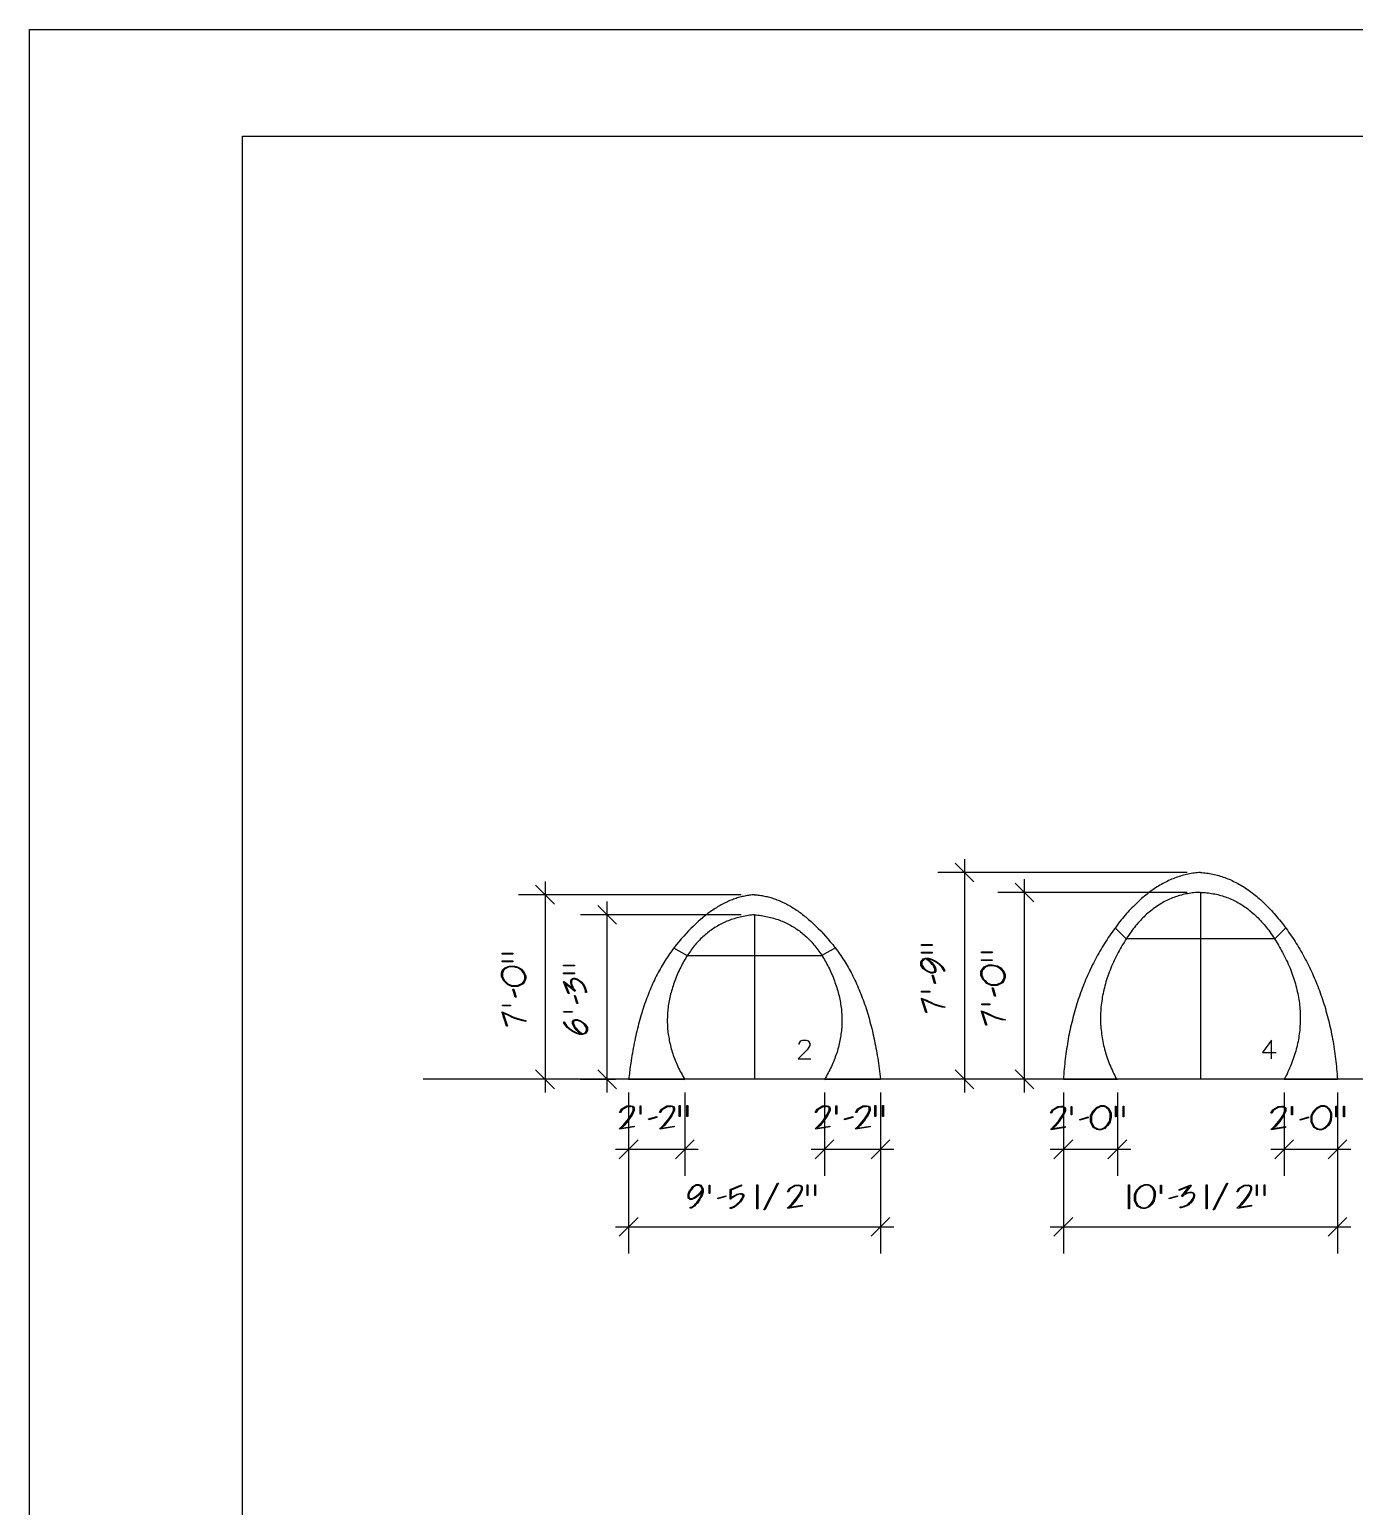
# Model space of a CAD drawing. Extents: x -97.3 to -8.2, y -85.6 to -26.1.
# Drawn here: x -97.31 to -81.91, y -43.29 to -26.12 of the extents above; entities that cross this region are included whole.
import ezdxf

# ---------------------------------------------------------------- set-up
doc = ezdxf.new("R2010")
doc.units = 0
doc.layers.add('DIMENSION', color=18, linetype='CONTINUOUS')
doc.layers.add('NONE', color=18, linetype='CONTINUOUS')

msp = doc.modelspace()

# ---------------------------------------------------------------- linework, layer by layer
at = {"layer": 'DIMENSION'}
for points in [[(-86.336, -36.033), (-86.555, -35.814)], [(-86.445, -35.769), (-86.445, -35.924)], [(-91.321, -36.028), (-91.321, -36.183)], [(-83.858, -35.924), (-86.755, -35.924)], [(-86.445, -35.924), (-86.445, -38.328)], [(-85.639, -36.265), (-85.858, -36.046)], [(-85.749, -36.156), (-85.749, -36.001)], [(-89.04, -36.183), (-91.63, -36.183)], [(-91.211, -36.292), (-91.43, -36.073)], [(-91.321, -36.183), (-91.321, -38.328)], [(-83.858, -36.156), (-86.058, -36.156)], [(-85.749, -38.328), (-85.749, -36.156)], [(-90.489, -36.524), (-90.708, -36.306)], [(-90.598, -36.415), (-90.598, -36.26)], [(-89.04, -36.415), (-90.908, -36.415)], [(-90.598, -38.329), (-90.598, -36.415)], [(-91.43, -38.219), (-91.211, -38.438)], [(-90.708, -38.219), (-90.489, -38.438)], [(-86.555, -38.219), (-86.336, -38.438)], [(-85.858, -38.219), (-85.639, -38.438)], [(-90.503, -38.328), (-91.63, -38.328)], [(-91.321, -38.328), (-91.321, -38.483)], [(-90.503, -38.329), (-90.908, -38.329)], [(-90.598, -38.483), (-90.598, -38.329)], [(-85.451, -38.328), (-86.755, -38.328)], [(-86.445, -38.328), (-86.445, -38.483)], [(-85.451, -38.328), (-86.058, -38.328)], [(-85.749, -38.483), (-85.749, -38.328)], [(-90.349, -38.483), (-90.349, -40.354)], [(-90.349, -38.483), (-90.349, -39.451)], [(-89.697, -38.483), (-89.697, -39.451)], [(-88.073, -38.483), (-88.073, -39.451)], [(-87.421, -38.483), (-87.421, -40.354)], [(-87.421, -38.483), (-87.421, -39.451)], [(-85.296, -38.483), (-85.296, -40.354)], [(-85.296, -38.483), (-85.296, -39.451)], [(-84.669, -38.483), (-84.669, -39.451)], [(-82.73, -38.483), (-82.73, -39.451)], [(-82.111, -38.483), (-82.111, -40.354)], [(-82.111, -38.483), (-82.111, -39.451)], [(-90.503, -39.141), (-90.349, -39.141)], [(-90.239, -39.032), (-90.458, -39.251)], [(-90.349, -39.141), (-89.697, -39.141)], [(-89.806, -39.251), (-89.587, -39.032)], [(-89.697, -39.141), (-89.542, -39.141)], [(-88.228, -39.141), (-88.073, -39.141)], [(-87.964, -39.032), (-88.183, -39.251)], [(-88.073, -39.141), (-87.421, -39.141)], [(-87.531, -39.251), (-87.312, -39.032)], [(-87.421, -39.141), (-87.267, -39.141)], [(-85.451, -39.141), (-85.296, -39.141)], [(-85.187, -39.032), (-85.406, -39.251)], [(-85.296, -39.141), (-84.669, -39.141)], [(-84.779, -39.251), (-84.56, -39.032)], [(-84.669, -39.141), (-84.514, -39.141)], [(-82.885, -39.141), (-82.73, -39.141)], [(-82.62, -39.032), (-82.839, -39.251)], [(-82.73, -39.141), (-82.111, -39.141)], [(-82.22, -39.251), (-82.001, -39.032)], [(-82.111, -39.141), (-81.956, -39.141)], [(-90.239, -39.935), (-90.458, -40.153)], [(-87.531, -40.153), (-87.312, -39.935)], [(-85.187, -39.935), (-85.406, -40.153)], [(-82.22, -40.153), (-82.001, -39.935)], [(-90.503, -40.044), (-90.349, -40.044)], [(-90.349, -40.044), (-87.421, -40.044)], [(-87.421, -40.044), (-87.267, -40.044)], [(-85.451, -40.044), (-85.296, -40.044)], [(-85.296, -40.044), (-82.111, -40.044)], [(-82.111, -40.044), (-81.956, -40.044)]]:
    msp.add_lwpolyline(points, dxfattribs=at)
for points in [[(-91.696, -36.862), (-91.696, -36.872), (-91.821, -36.872), (-91.821, -36.862)], [(-86.823, -36.762), (-86.823, -36.772), (-86.947, -36.772), (-86.947, -36.762)], [(-86.947, -36.851), (-86.823, -36.851), (-86.823, -36.862), (-86.947, -36.862)], [(-86.124, -36.848), (-86.124, -36.858), (-86.249, -36.858), (-86.249, -36.848)], [(-91.658, -37.018), (-91.635, -37.023), (-91.596, -37.048), (-91.579, -37.066), (-91.562, -37.085), (-91.545, -37.125), (-91.545, -37.146), (-91.545, -37.157), (-91.551, -37.178), (-91.557, -37.188), (-91.574, -37.219), (-91.637, -37.25), (-91.682, -37.25), (-91.709, -37.25), (-91.758, -37.226), (-91.782, -37.203), (-91.804, -37.18), (-91.827, -37.131), (-91.827, -37.106), (-91.827, -37.092), (-91.819, -37.067), (-91.81, -37.057), (-91.79, -37.034), (-91.739, -37.011), (-91.708, -37.011), (-91.696, -37.011), (-91.671, -37.014)], [(-91.821, -36.951), (-91.696, -36.951), (-91.696, -36.961), (-91.821, -36.961)], [(-91.66, -37.028), (-91.673, -37.025), (-91.697, -37.021), (-91.708, -37.021), (-91.737, -37.021), (-91.783, -37.043), (-91.802, -37.064), (-91.809, -37.074), (-91.817, -37.096), (-91.817, -37.108), (-91.817, -37.131), (-91.796, -37.175), (-91.774, -37.197), (-91.753, -37.218), (-91.707, -37.239), (-91.682, -37.239), (-91.641, -37.239), (-91.582, -37.211), (-91.565, -37.182), (-91.56, -37.174), (-91.555, -37.155), (-91.555, -37.145), (-91.555, -37.126), (-91.571, -37.09), (-91.588, -37.072), (-91.603, -37.055), (-91.639, -37.033)], [(-90.98, -37), (-90.98, -37.01), (-91.105, -37.01), (-91.105, -37)], [(-86.676, -37.069), (-86.687, -37.069), (-86.689, -37.055), (-86.709, -37.024), (-86.727, -37.006), (-86.744, -36.991), (-86.783, -36.964), (-86.805, -36.952), (-86.828, -36.941), (-86.864, -36.929), (-86.879, -36.929), (-86.894, -36.929), (-86.917, -36.937), (-86.926, -36.945), (-86.934, -36.953), (-86.942, -36.971), (-86.942, -36.982), (-86.942, -36.999), (-86.92, -37.034), (-86.897, -37.051), (-86.876, -37.068), (-86.838, -37.084), (-86.821, -37.084), (-86.816, -37.084), (-86.809, -37.083), (-86.806, -37.081), (-86.797, -37.078), (-86.789, -37.065), (-86.789, -37.057), (-86.789, -37.047), (-86.8, -37.022), (-86.81, -37.006), (-86.82, -36.993), (-86.842, -36.969), (-86.854, -36.957), (-86.867, -36.946), (-86.884, -36.935), (-86.889, -36.934), (-86.877, -36.931), (-86.871, -36.932), (-86.853, -36.944), (-86.841, -36.955), (-86.829, -36.967), (-86.807, -36.992), (-86.799, -37.006), (-86.788, -37.021), (-86.778, -37.048), (-86.778, -37.059), (-86.778, -37.071), (-86.79, -37.087), (-86.801, -37.091), (-86.805, -37.092), (-86.813, -37.094), (-86.818, -37.094), (-86.838, -37.094), (-86.88, -37.076), (-86.903, -37.058), (-86.928, -37.039), (-86.952, -37.001), (-86.952, -36.981), (-86.952, -36.968), (-86.943, -36.947), (-86.934, -36.938), (-86.924, -36.929), (-86.897, -36.919), (-86.879, -36.919), (-86.864, -36.919), (-86.825, -36.931), (-86.801, -36.943), (-86.777, -36.956), (-86.736, -36.985), (-86.719, -37.002), (-86.699, -37.02), (-86.678, -37.054)], [(-86.086, -37.004), (-86.063, -37.01), (-86.024, -37.034), (-86.007, -37.053), (-85.99, -37.072), (-85.973, -37.112), (-85.973, -37.132), (-85.973, -37.143), (-85.979, -37.164), (-85.985, -37.174), (-86.002, -37.205), (-86.065, -37.236), (-86.11, -37.236), (-86.137, -37.236), (-86.186, -37.213), (-86.21, -37.189), (-86.232, -37.166), (-86.255, -37.118), (-86.255, -37.093), (-86.255, -37.078), (-86.247, -37.054), (-86.238, -37.043), (-86.218, -37.02), (-86.167, -36.997), (-86.136, -36.997), (-86.124, -36.997), (-86.099, -37)], [(-86.249, -36.938), (-86.124, -36.938), (-86.124, -36.948), (-86.249, -36.948)], [(-86.088, -37.014), (-86.101, -37.011), (-86.125, -37.008), (-86.136, -37.008), (-86.165, -37.008), (-86.211, -37.029), (-86.23, -37.05), (-86.237, -37.06), (-86.245, -37.082), (-86.245, -37.094), (-86.245, -37.118), (-86.224, -37.162), (-86.202, -37.183), (-86.181, -37.205), (-86.135, -37.226), (-86.11, -37.226), (-86.069, -37.226), (-86.01, -37.197), (-85.993, -37.169), (-85.988, -37.16), (-85.983, -37.141), (-85.983, -37.131), (-85.983, -37.112), (-85.999, -37.076), (-86.016, -37.059), (-86.031, -37.042), (-86.067, -37.02)], [(-91.105, -37.09), (-90.98, -37.09), (-90.98, -37.1), (-91.105, -37.1)], [(-91.007, -37.159), (-91.003, -37.156), (-90.991, -37.152), (-90.985, -37.152), (-90.973, -37.152), (-90.948, -37.161), (-90.933, -37.17), (-90.919, -37.178), (-90.895, -37.198), (-90.884, -37.21), (-90.874, -37.22), (-90.858, -37.249), (-90.851, -37.267), (-90.845, -37.283), (-90.839, -37.307), (-90.839, -37.316), (-90.839, -37.317), (-90.839, -37.319), (-90.839, -37.32), (-90.85, -37.32), (-90.85, -37.319), (-90.85, -37.316), (-90.85, -37.315), (-90.85, -37.307), (-90.855, -37.284), (-90.861, -37.269), (-90.868, -37.252), (-90.883, -37.226), (-90.891, -37.217), (-90.902, -37.206), (-90.925, -37.187), (-90.936, -37.179), (-90.95, -37.17), (-90.973, -37.162), (-90.983, -37.162), (-90.988, -37.162), (-90.997, -37.164), (-91, -37.167), (-91.007, -37.172), (-91.014, -37.188), (-91.014, -37.198), (-91.014, -37.212), (-91.004, -37.243), (-90.994, -37.261), (-90.985, -37.277), (-90.97, -37.293), (-90.965, -37.293), (-90.973, -37.306), (-91.087, -37.213), (-91.04, -37.33), (-91.051, -37.33), (-91.105, -37.195), (-91.098, -37.19), (-91, -37.269), (-91.011, -37.248), (-91.023, -37.211), (-91.023, -37.196), (-91.023, -37.183), (-91.015, -37.165)], [(-86.811, -37.118), (-86.784, -37.215), (-86.794, -37.215), (-86.822, -37.119)], [(-91.685, -37.279), (-91.657, -37.375), (-91.668, -37.375), (-91.695, -37.279)], [(-90.969, -37.352), (-90.941, -37.448), (-90.952, -37.448), (-90.979, -37.352)], [(-86.947, -37.384), (-86.928, -37.391), (-86.885, -37.409), (-86.862, -37.421), (-86.838, -37.433), (-86.801, -37.449), (-86.787, -37.454), (-86.764, -37.463), (-86.707, -37.478), (-86.673, -37.484), (-86.673, -37.495), (-86.706, -37.488), (-86.763, -37.473), (-86.787, -37.465), (-86.801, -37.46), (-86.837, -37.444), (-86.858, -37.434), (-86.881, -37.422), (-86.919, -37.405), (-86.934, -37.399), (-86.885, -37.551), (-86.895, -37.551), (-86.947, -37.391)], [(-86.848, -37.305), (-86.848, -37.315), (-86.944, -37.315), (-86.944, -37.305)], [(-86.113, -37.265), (-86.085, -37.362), (-86.096, -37.362), (-86.123, -37.266)], [(-91.821, -37.544), (-91.802, -37.551), (-91.759, -37.57), (-91.735, -37.582), (-91.711, -37.593), (-91.674, -37.61), (-91.661, -37.615), (-91.638, -37.623), (-91.58, -37.638), (-91.546, -37.645), (-91.546, -37.655), (-91.58, -37.649), (-91.637, -37.634), (-91.66, -37.626), (-91.675, -37.621), (-91.71, -37.605), (-91.731, -37.594), (-91.754, -37.583), (-91.793, -37.565), (-91.808, -37.56), (-91.758, -37.711), (-91.769, -37.711), (-91.821, -37.552)], [(-91.722, -37.465), (-91.722, -37.475), (-91.817, -37.475), (-91.817, -37.465)], [(-91.006, -37.538), (-91.006, -37.548), (-91.101, -37.548), (-91.101, -37.538)], [(-86.249, -37.531), (-86.23, -37.538), (-86.187, -37.556), (-86.163, -37.568), (-86.139, -37.58), (-86.102, -37.596), (-86.089, -37.601), (-86.066, -37.61), (-86.008, -37.625), (-85.974, -37.631), (-85.974, -37.642), (-86.008, -37.635), (-86.065, -37.62), (-86.088, -37.612), (-86.103, -37.607), (-86.138, -37.591), (-86.159, -37.581), (-86.182, -37.569), (-86.221, -37.552), (-86.236, -37.546), (-86.186, -37.698), (-86.197, -37.698), (-86.249, -37.539)], [(-86.15, -37.452), (-86.15, -37.462), (-86.245, -37.462), (-86.245, -37.452)], [(-90.979, -37.637), (-90.975, -37.635), (-90.967, -37.634), (-90.962, -37.634), (-90.942, -37.634), (-90.9, -37.652), (-90.877, -37.669), (-90.853, -37.688), (-90.829, -37.727), (-90.829, -37.747), (-90.829, -37.76), (-90.838, -37.781), (-90.847, -37.79), (-90.857, -37.799), (-90.884, -37.809), (-90.901, -37.809), (-90.916, -37.809), (-90.956, -37.796), (-90.979, -37.784), (-91.003, -37.772), (-91.044, -37.743), (-91.062, -37.726), (-91.081, -37.708), (-91.102, -37.674), (-91.104, -37.658), (-91.094, -37.658), (-91.092, -37.672), (-91.071, -37.704), (-91.053, -37.721), (-91.036, -37.737), (-90.997, -37.764), (-90.975, -37.775), (-90.953, -37.787), (-90.916, -37.798), (-90.902, -37.798), (-90.887, -37.798), (-90.863, -37.79), (-90.854, -37.782), (-90.847, -37.775), (-90.839, -37.757), (-90.839, -37.746), (-90.839, -37.729), (-90.861, -37.694), (-90.883, -37.677), (-90.904, -37.66), (-90.942, -37.644), (-90.96, -37.644), (-90.964, -37.644), (-90.971, -37.645), (-90.975, -37.646), (-90.983, -37.65), (-90.991, -37.662), (-90.991, -37.671), (-90.991, -37.681), (-90.98, -37.706), (-90.97, -37.721), (-90.96, -37.734), (-90.939, -37.759), (-90.926, -37.77), (-90.913, -37.781), (-90.896, -37.793), (-90.891, -37.794), (-90.904, -37.795), (-90.91, -37.794), (-90.928, -37.782), (-90.94, -37.771), (-90.952, -37.759), (-90.973, -37.735), (-90.982, -37.722), (-90.992, -37.706), (-91.002, -37.68), (-91.002, -37.669), (-91.002, -37.657), (-90.99, -37.641)], [(-90.284, -38.67), (-90.284, -38.69), (-90.309, -38.745), (-90.334, -38.781), (-90.355, -38.811), (-90.401, -38.865), (-90.425, -38.889), (-90.426, -38.89), (-90.429, -38.892), (-90.43, -38.894), (-90.286, -38.871), (-90.286, -38.882), (-90.45, -38.908), (-90.454, -38.901), (-90.45, -38.897), (-90.439, -38.888), (-90.433, -38.882), (-90.409, -38.859), (-90.365, -38.806), (-90.344, -38.776), (-90.319, -38.741), (-90.295, -38.689), (-90.295, -38.672), (-90.295, -38.658), (-90.312, -38.645), (-90.329, -38.646), (-90.368, -38.647), (-90.425, -38.682), (-90.444, -38.715), (-90.456, -38.715), (-90.435, -38.676), (-90.371, -38.637), (-90.329, -38.636), (-90.319, -38.635), (-90.302, -38.64), (-90.296, -38.645), (-90.289, -38.649), (-90.283, -38.662)], [(-90.206, -38.734), (-90.216, -38.734), (-90.216, -38.638), (-90.206, -38.638)], [(-90.02, -38.77), (-90.116, -38.798), (-90.117, -38.787), (-90.02, -38.76)], [(-89.816, -38.67), (-89.817, -38.69), (-89.842, -38.745), (-89.867, -38.781), (-89.888, -38.811), (-89.933, -38.865), (-89.958, -38.889), (-89.959, -38.89), (-89.961, -38.892), (-89.963, -38.894), (-89.819, -38.871), (-89.819, -38.882), (-89.983, -38.908), (-89.986, -38.901), (-89.982, -38.897), (-89.972, -38.888), (-89.965, -38.882), (-89.942, -38.859), (-89.897, -38.806), (-89.876, -38.776), (-89.852, -38.741), (-89.828, -38.689), (-89.828, -38.672), (-89.828, -38.658), (-89.845, -38.645), (-89.862, -38.646), (-89.901, -38.647), (-89.958, -38.682), (-89.977, -38.715), (-89.989, -38.715), (-89.967, -38.676), (-89.904, -38.637), (-89.862, -38.636), (-89.851, -38.635), (-89.834, -38.64), (-89.828, -38.645), (-89.822, -38.649), (-89.816, -38.662)], [(-89.752, -38.634), (-89.752, -38.759), (-89.762, -38.759), (-89.762, -38.634)], [(-89.662, -38.759), (-89.672, -38.759), (-89.672, -38.634), (-89.662, -38.634)], [(-88.008, -38.67), (-88.008, -38.69), (-88.034, -38.745), (-88.059, -38.781), (-88.08, -38.811), (-88.125, -38.865), (-88.15, -38.889), (-88.151, -38.89), (-88.153, -38.892), (-88.155, -38.894), (-88.01, -38.871), (-88.01, -38.882), (-88.175, -38.908), (-88.178, -38.901), (-88.174, -38.897), (-88.164, -38.888), (-88.157, -38.882), (-88.134, -38.859), (-88.089, -38.806), (-88.068, -38.776), (-88.044, -38.741), (-88.02, -38.689), (-88.02, -38.672), (-88.02, -38.658), (-88.037, -38.645), (-88.054, -38.646), (-88.093, -38.647), (-88.15, -38.682), (-88.169, -38.715), (-88.181, -38.715), (-88.159, -38.676), (-88.096, -38.637), (-88.054, -38.636), (-88.043, -38.635), (-88.026, -38.64), (-88.02, -38.645), (-88.014, -38.649), (-88.008, -38.662)], [(-87.931, -38.734), (-87.941, -38.734), (-87.941, -38.638), (-87.931, -38.638)], [(-87.745, -38.77), (-87.841, -38.798), (-87.841, -38.787), (-87.745, -38.76)], [(-87.541, -38.67), (-87.541, -38.69), (-87.567, -38.745), (-87.592, -38.781), (-87.613, -38.811), (-87.658, -38.865), (-87.683, -38.889), (-87.683, -38.89), (-87.686, -38.892), (-87.688, -38.894), (-87.543, -38.871), (-87.543, -38.882), (-87.708, -38.908), (-87.711, -38.901), (-87.707, -38.897), (-87.697, -38.888), (-87.69, -38.882), (-87.667, -38.859), (-87.622, -38.806), (-87.601, -38.776), (-87.577, -38.741), (-87.552, -38.689), (-87.552, -38.672), (-87.552, -38.658), (-87.57, -38.645), (-87.587, -38.646), (-87.625, -38.647), (-87.683, -38.682), (-87.702, -38.715), (-87.713, -38.715), (-87.692, -38.676), (-87.629, -38.637), (-87.587, -38.636), (-87.576, -38.635), (-87.559, -38.64), (-87.553, -38.645), (-87.547, -38.649), (-87.541, -38.662)], [(-87.476, -38.634), (-87.476, -38.759), (-87.487, -38.759), (-87.487, -38.634)], [(-87.387, -38.759), (-87.397, -38.759), (-87.397, -38.634), (-87.387, -38.634)], [(-85.273, -38.677), (-85.273, -38.696), (-85.298, -38.751), (-85.324, -38.787), (-85.345, -38.817), (-85.39, -38.871), (-85.414, -38.896), (-85.415, -38.896), (-85.418, -38.899), (-85.42, -38.9), (-85.275, -38.877), (-85.275, -38.888), (-85.44, -38.914), (-85.443, -38.907), (-85.439, -38.904), (-85.428, -38.894), (-85.422, -38.888), (-85.399, -38.865), (-85.354, -38.813), (-85.333, -38.782), (-85.309, -38.747), (-85.284, -38.696), (-85.284, -38.679), (-85.284, -38.665), (-85.301, -38.652), (-85.319, -38.652), (-85.357, -38.654), (-85.415, -38.688), (-85.434, -38.721), (-85.445, -38.721), (-85.424, -38.683), (-85.361, -38.643), (-85.319, -38.642), (-85.308, -38.642), (-85.291, -38.646), (-85.285, -38.651), (-85.279, -38.656), (-85.273, -38.669)], [(-85.196, -38.74), (-85.206, -38.74), (-85.206, -38.644), (-85.196, -38.644)], [(-85.009, -38.777), (-85.106, -38.804), (-85.106, -38.794), (-85.01, -38.766)], [(-84.748, -38.804), (-84.754, -38.826), (-84.778, -38.866), (-84.797, -38.882), (-84.816, -38.899), (-84.856, -38.916), (-84.876, -38.916), (-84.887, -38.916), (-84.908, -38.911), (-84.918, -38.905), (-84.949, -38.887), (-84.98, -38.824), (-84.98, -38.779), (-84.98, -38.753), (-84.957, -38.703), (-84.933, -38.68), (-84.91, -38.657), (-84.862, -38.634), (-84.837, -38.634), (-84.822, -38.634), (-84.798, -38.643), (-84.787, -38.652), (-84.764, -38.671), (-84.741, -38.722), (-84.741, -38.753), (-84.741, -38.765), (-84.744, -38.79)], [(-84.758, -38.802), (-84.755, -38.789), (-84.752, -38.765), (-84.752, -38.754), (-84.752, -38.725), (-84.773, -38.678), (-84.794, -38.66), (-84.804, -38.652), (-84.826, -38.644), (-84.838, -38.644), (-84.861, -38.644), (-84.906, -38.666), (-84.927, -38.687), (-84.948, -38.709), (-84.97, -38.755), (-84.97, -38.779), (-84.97, -38.821), (-84.941, -38.879), (-84.913, -38.896), (-84.904, -38.901), (-84.885, -38.906), (-84.875, -38.906), (-84.856, -38.906), (-84.82, -38.89), (-84.803, -38.874), (-84.786, -38.859), (-84.764, -38.822)], [(-84.682, -38.641), (-84.682, -38.765), (-84.692, -38.765), (-84.692, -38.641)], [(-84.592, -38.765), (-84.602, -38.765), (-84.602, -38.641), (-84.592, -38.641)], [(-82.71, -38.677), (-82.711, -38.696), (-82.736, -38.751), (-82.761, -38.787), (-82.782, -38.817), (-82.827, -38.871), (-82.852, -38.896), (-82.853, -38.896), (-82.855, -38.899), (-82.857, -38.9), (-82.713, -38.877), (-82.713, -38.888), (-82.877, -38.914), (-82.88, -38.907), (-82.877, -38.904), (-82.866, -38.894), (-82.859, -38.888), (-82.836, -38.865), (-82.791, -38.813), (-82.77, -38.782), (-82.746, -38.747), (-82.722, -38.696), (-82.722, -38.679), (-82.722, -38.665), (-82.739, -38.652), (-82.756, -38.652), (-82.795, -38.654), (-82.852, -38.688), (-82.871, -38.721), (-82.883, -38.721), (-82.861, -38.683), (-82.798, -38.643), (-82.756, -38.642), (-82.745, -38.642), (-82.728, -38.646), (-82.722, -38.651), (-82.716, -38.656), (-82.71, -38.669)], [(-82.633, -38.74), (-82.643, -38.74), (-82.643, -38.644), (-82.633, -38.644)], [(-82.447, -38.777), (-82.543, -38.804), (-82.543, -38.794), (-82.447, -38.766)], [(-82.185, -38.804), (-82.191, -38.826), (-82.216, -38.866), (-82.234, -38.882), (-82.253, -38.899), (-82.293, -38.916), (-82.314, -38.916), (-82.325, -38.916), (-82.346, -38.911), (-82.356, -38.905), (-82.387, -38.887), (-82.418, -38.824), (-82.418, -38.779), (-82.418, -38.753), (-82.394, -38.703), (-82.371, -38.68), (-82.348, -38.657), (-82.299, -38.634), (-82.274, -38.634), (-82.26, -38.634), (-82.235, -38.643), (-82.225, -38.652), (-82.202, -38.671), (-82.179, -38.722), (-82.179, -38.753), (-82.179, -38.765), (-82.182, -38.79)], [(-82.196, -38.802), (-82.193, -38.789), (-82.189, -38.765), (-82.189, -38.754), (-82.189, -38.725), (-82.211, -38.678), (-82.232, -38.66), (-82.241, -38.652), (-82.263, -38.644), (-82.276, -38.644), (-82.299, -38.644), (-82.343, -38.666), (-82.365, -38.687), (-82.386, -38.709), (-82.407, -38.755), (-82.407, -38.779), (-82.407, -38.821), (-82.379, -38.879), (-82.35, -38.896), (-82.341, -38.901), (-82.323, -38.906), (-82.312, -38.906), (-82.294, -38.906), (-82.258, -38.89), (-82.24, -38.874), (-82.223, -38.859), (-82.201, -38.822)], [(-82.119, -38.641), (-82.119, -38.765), (-82.129, -38.765), (-82.129, -38.641)], [(-82.03, -38.765), (-82.04, -38.765), (-82.04, -38.641), (-82.03, -38.641)], [(-89.634, -39.826), (-89.634, -39.816), (-89.62, -39.814), (-89.589, -39.794), (-89.572, -39.776), (-89.556, -39.759), (-89.529, -39.72), (-89.517, -39.697), (-89.506, -39.675), (-89.494, -39.639), (-89.494, -39.624), (-89.494, -39.609), (-89.503, -39.586), (-89.511, -39.577), (-89.518, -39.569), (-89.536, -39.561), (-89.547, -39.561), (-89.564, -39.561), (-89.599, -39.583), (-89.616, -39.606), (-89.633, -39.627), (-89.649, -39.665), (-89.649, -39.682), (-89.649, -39.686), (-89.648, -39.694), (-89.646, -39.697), (-89.643, -39.705), (-89.631, -39.714), (-89.622, -39.714), (-89.612, -39.714), (-89.587, -39.703), (-89.572, -39.692), (-89.559, -39.683), (-89.534, -39.661), (-89.523, -39.648), (-89.512, -39.636), (-89.5, -39.619), (-89.499, -39.614), (-89.496, -39.626), (-89.497, -39.632), (-89.509, -39.65), (-89.521, -39.662), (-89.532, -39.674), (-89.557, -39.695), (-89.571, -39.704), (-89.587, -39.714), (-89.614, -39.725), (-89.625, -39.725), (-89.636, -39.725), (-89.652, -39.713), (-89.656, -39.701), (-89.658, -39.698), (-89.659, -39.69), (-89.659, -39.685), (-89.659, -39.665), (-89.641, -39.622), (-89.623, -39.6), (-89.605, -39.575), (-89.566, -39.551), (-89.546, -39.551), (-89.534, -39.551), (-89.512, -39.56), (-89.503, -39.569), (-89.494, -39.579), (-89.484, -39.606), (-89.484, -39.624), (-89.484, -39.639), (-89.496, -39.678), (-89.509, -39.702), (-89.521, -39.725), (-89.55, -39.767), (-89.567, -39.784), (-89.585, -39.803), (-89.619, -39.825)], [(-89.404, -39.655), (-89.414, -39.655), (-89.414, -39.559), (-89.404, -39.559)], [(-89.012, -39.675), (-89.011, -39.676), (-89.011, -39.679), (-89.011, -39.681), (-89.011, -39.691), (-89.024, -39.718), (-89.037, -39.735), (-89.05, -39.753), (-89.081, -39.785), (-89.098, -39.798), (-89.118, -39.813), (-89.154, -39.829), (-89.171, -39.831), (-89.171, -39.82), (-89.156, -39.819), (-89.122, -39.804), (-89.103, -39.79), (-89.087, -39.777), (-89.058, -39.748), (-89.045, -39.731), (-89.033, -39.715), (-89.021, -39.69), (-89.021, -39.682), (-89.021, -39.678), (-89.025, -39.671), (-89.029, -39.669), (-89.033, -39.666), (-89.041, -39.664), (-89.046, -39.664), (-89.059, -39.664), (-89.095, -39.676), (-89.118, -39.689), (-89.137, -39.7), (-89.16, -39.716), (-89.162, -39.72), (-89.171, -39.72), (-89.169, -39.609), (-89.039, -39.556), (-89.039, -39.567), (-89.159, -39.615), (-89.16, -39.704), (-89.149, -39.696), (-89.123, -39.681), (-89.109, -39.673), (-89.09, -39.664), (-89.058, -39.655), (-89.046, -39.655), (-89.033, -39.655), (-89.016, -39.665)], [(-88.848, -39.832), (-88.858, -39.832), (-88.858, -39.554), (-88.848, -39.554)], [(-88.608, -39.537), (-88.766, -39.847), (-88.777, -39.847), (-88.619, -39.537)], [(-88.331, -39.592), (-88.331, -39.611), (-88.356, -39.666), (-88.382, -39.702), (-88.402, -39.732), (-88.448, -39.786), (-88.472, -39.81), (-88.473, -39.811), (-88.476, -39.814), (-88.478, -39.815), (-88.333, -39.792), (-88.333, -39.803), (-88.497, -39.829), (-88.501, -39.822), (-88.497, -39.819), (-88.486, -39.809), (-88.48, -39.803), (-88.457, -39.78), (-88.412, -39.727), (-88.391, -39.697), (-88.366, -39.662), (-88.342, -39.61), (-88.342, -39.594), (-88.342, -39.58), (-88.359, -39.566), (-88.377, -39.567), (-88.415, -39.568), (-88.473, -39.603), (-88.492, -39.636), (-88.503, -39.636), (-88.482, -39.598), (-88.418, -39.558), (-88.377, -39.557), (-88.366, -39.556), (-88.349, -39.561), (-88.343, -39.566), (-88.337, -39.571), (-88.331, -39.583)], [(-88.266, -39.555), (-88.266, -39.68), (-88.276, -39.68), (-88.276, -39.555)], [(-88.177, -39.68), (-88.187, -39.68), (-88.187, -39.555), (-88.177, -39.555)], [(-84.529, -39.832), (-84.539, -39.832), (-84.539, -39.554), (-84.529, -39.554)], [(-84.236, -39.718), (-84.242, -39.741), (-84.266, -39.78), (-84.285, -39.797), (-84.304, -39.814), (-84.344, -39.831), (-84.364, -39.831), (-84.376, -39.831), (-84.397, -39.826), (-84.406, -39.82), (-84.437, -39.802), (-84.468, -39.739), (-84.468, -39.694), (-84.468, -39.668), (-84.445, -39.618), (-84.422, -39.595), (-84.398, -39.572), (-84.35, -39.549), (-84.325, -39.549), (-84.311, -39.549), (-84.286, -39.558), (-84.276, -39.567), (-84.253, -39.586), (-84.229, -39.637), (-84.229, -39.668), (-84.229, -39.68), (-84.233, -39.705)], [(-84.247, -39.716), (-84.243, -39.704), (-84.24, -39.68), (-84.24, -39.668), (-84.24, -39.64), (-84.261, -39.593), (-84.283, -39.575), (-84.292, -39.567), (-84.314, -39.559), (-84.327, -39.559), (-84.35, -39.559), (-84.394, -39.581), (-84.415, -39.602), (-84.437, -39.624), (-84.458, -39.67), (-84.458, -39.694), (-84.458, -39.736), (-84.43, -39.794), (-84.401, -39.811), (-84.392, -39.816), (-84.373, -39.821), (-84.363, -39.821), (-84.344, -39.821), (-84.308, -39.805), (-84.291, -39.789), (-84.274, -39.773), (-84.252, -39.737)], [(-84.157, -39.655), (-84.167, -39.655), (-84.167, -39.559), (-84.157, -39.559)], [(-83.779, -39.653), (-83.775, -39.658), (-83.772, -39.669), (-83.772, -39.676), (-83.772, -39.687), (-83.781, -39.713), (-83.789, -39.728), (-83.797, -39.741), (-83.817, -39.766), (-83.829, -39.777), (-83.839, -39.786), (-83.868, -39.803), (-83.887, -39.81), (-83.902, -39.816), (-83.927, -39.822), (-83.935, -39.822), (-83.937, -39.822), (-83.938, -39.821), (-83.939, -39.821), (-83.939, -39.811), (-83.938, -39.811), (-83.936, -39.811), (-83.934, -39.811), (-83.926, -39.811), (-83.903, -39.805), (-83.888, -39.799), (-83.872, -39.793), (-83.846, -39.778), (-83.837, -39.769), (-83.825, -39.758), (-83.806, -39.736), (-83.799, -39.724), (-83.79, -39.71), (-83.781, -39.687), (-83.781, -39.678), (-83.781, -39.672), (-83.784, -39.664), (-83.787, -39.66), (-83.792, -39.653), (-83.807, -39.647), (-83.818, -39.647), (-83.832, -39.647), (-83.863, -39.657), (-83.88, -39.667), (-83.896, -39.676), (-83.912, -39.69), (-83.912, -39.695), (-83.925, -39.688), (-83.833, -39.574), (-83.949, -39.62), (-83.949, -39.609), (-83.814, -39.555), (-83.81, -39.563), (-83.889, -39.66), (-83.868, -39.649), (-83.831, -39.638), (-83.815, -39.638), (-83.803, -39.638), (-83.785, -39.646)], [(-83.625, -39.832), (-83.635, -39.832), (-83.635, -39.554), (-83.625, -39.554)], [(-83.385, -39.537), (-83.543, -39.847), (-83.554, -39.847), (-83.396, -39.537)], [(-83.108, -39.592), (-83.108, -39.611), (-83.133, -39.666), (-83.158, -39.702), (-83.179, -39.732), (-83.225, -39.786), (-83.249, -39.81), (-83.25, -39.811), (-83.253, -39.814), (-83.254, -39.815), (-83.11, -39.792), (-83.11, -39.803), (-83.274, -39.829), (-83.278, -39.822), (-83.274, -39.819), (-83.263, -39.809), (-83.257, -39.803), (-83.233, -39.78), (-83.189, -39.727), (-83.168, -39.697), (-83.143, -39.662), (-83.119, -39.61), (-83.119, -39.594), (-83.119, -39.58), (-83.136, -39.566), (-83.153, -39.567), (-83.192, -39.568), (-83.25, -39.603), (-83.268, -39.636), (-83.28, -39.636), (-83.259, -39.598), (-83.195, -39.558), (-83.154, -39.557), (-83.143, -39.556), (-83.126, -39.561), (-83.12, -39.566), (-83.113, -39.571), (-83.108, -39.583)], [(-83.043, -39.555), (-83.043, -39.68), (-83.053, -39.68), (-83.053, -39.555)], [(-82.954, -39.68), (-82.964, -39.68), (-82.964, -39.555), (-82.954, -39.555)], [(-89.218, -39.692), (-89.314, -39.719), (-89.314, -39.708), (-89.218, -39.681)], [(-83.971, -39.692), (-84.067, -39.719), (-84.067, -39.708), (-83.971, -39.681)]]:
    msp.add_lwpolyline(points, close=True, dxfattribs=at)
at = {"layer": 'NONE'}
for points in [[(-97.313, -26.124), (-8.161, -26.124), (-8.161, -85.559), (-97.313, -85.559)], [(-94.836, -27.363), (-13.733, -27.363), (-13.733, -84.321), (-94.836, -84.321)]]:
    msp.add_lwpolyline(points, close=True, dxfattribs=at)
for points in [[(-83.704, -35.924), (-83.722, -35.925), (-83.74, -35.926), (-83.758, -35.928), (-83.776, -35.931), (-83.793, -35.933), (-83.811, -35.936), (-83.829, -35.939), (-83.847, -35.943), (-83.865, -35.947), (-83.882, -35.951), (-83.9, -35.955), (-83.917, -35.96), (-83.935, -35.965), (-83.952, -35.971), (-83.97, -35.977), (-83.987, -35.983), (-84.004, -35.989), (-84.021, -35.996), (-84.039, -36.003), (-84.056, -36.011), (-84.073, -36.018), (-84.09, -36.027), (-84.107, -36.035), (-84.124, -36.044), (-84.141, -36.053), (-84.157, -36.062), (-84.174, -36.072), (-84.191, -36.082), (-84.208, -36.092), (-84.224, -36.103), (-84.241, -36.114), (-84.257, -36.125), (-84.274, -36.137), (-84.29, -36.149), (-84.307, -36.161), (-84.323, -36.174), (-84.339, -36.187), (-84.355, -36.2), (-84.372, -36.214), (-84.388, -36.228), (-84.404, -36.242), (-84.42, -36.256), (-84.436, -36.271), (-84.452, -36.287), (-84.467, -36.302), (-84.483, -36.318), (-84.499, -36.334), (-84.515, -36.351), (-84.53, -36.367), (-84.546, -36.385), (-84.562, -36.402), (-84.577, -36.42), (-84.593, -36.438), (-84.608, -36.457), (-84.623, -36.475), (-84.639, -36.494), (-84.654, -36.514), (-84.669, -36.534), (-84.684, -36.554), (-84.699, -36.574), (-84.714, -36.595), (-84.729, -36.616), (-84.744, -36.637), (-84.759, -36.659), (-84.774, -36.681), (-84.789, -36.703), (-84.803, -36.725), (-84.817, -36.748), (-84.831, -36.77), (-84.845, -36.793), (-84.858, -36.815), (-84.872, -36.838), (-84.885, -36.861), (-84.898, -36.884), (-84.911, -36.908), (-84.923, -36.931), (-84.936, -36.954), (-84.948, -36.978), (-84.96, -37.002), (-84.971, -37.026), (-84.983, -37.05), (-84.994, -37.074), (-85.005, -37.098), (-85.016, -37.123), (-85.027, -37.147), (-85.038, -37.172), (-85.048, -37.197), (-85.058, -37.222), (-85.068, -37.247), (-85.078, -37.272), (-85.087, -37.297), (-85.096, -37.323), (-85.106, -37.349), (-85.114, -37.374), (-85.123, -37.4), (-85.132, -37.426), (-85.14, -37.452), (-85.148, -37.479), (-85.156, -37.505), (-85.164, -37.532), (-85.171, -37.558), (-85.178, -37.585), (-85.185, -37.612), (-85.192, -37.639), (-85.199, -37.666), (-85.205, -37.694), (-85.212, -37.721), (-85.218, -37.749), (-85.224, -37.777), (-85.229, -37.804), (-85.235, -37.832), (-85.24, -37.86), (-85.245, -37.889), (-85.25, -37.917), (-85.254, -37.946), (-85.259, -37.974), (-85.263, -38.003), (-85.267, -38.032), (-85.271, -38.061), (-85.275, -38.09), (-85.278, -38.12), (-85.281, -38.149), (-85.284, -38.179), (-85.287, -38.208), (-85.29, -38.238), (-85.292, -38.268), (-85.294, -38.298), (-85.296, -38.328), (-84.669, -38.328)], [(-83.704, -35.924), (-83.685, -35.925), (-83.667, -35.926), (-83.649, -35.928), (-83.632, -35.931), (-83.614, -35.933), (-83.596, -35.936), (-83.578, -35.939), (-83.56, -35.943), (-83.543, -35.947), (-83.525, -35.951), (-83.507, -35.955), (-83.49, -35.96), (-83.472, -35.965), (-83.455, -35.971), (-83.438, -35.977), (-83.42, -35.983), (-83.403, -35.989), (-83.386, -35.996), (-83.369, -36.003), (-83.351, -36.011), (-83.334, -36.018), (-83.317, -36.027), (-83.3, -36.035), (-83.283, -36.044), (-83.267, -36.053), (-83.25, -36.062), (-83.233, -36.072), (-83.216, -36.082), (-83.2, -36.092), (-83.183, -36.103), (-83.166, -36.114), (-83.15, -36.125), (-83.133, -36.137), (-83.117, -36.149), (-83.101, -36.161), (-83.084, -36.174), (-83.068, -36.187), (-83.052, -36.2), (-83.036, -36.214), (-83.02, -36.228), (-83.003, -36.242), (-82.987, -36.256), (-82.971, -36.271), (-82.956, -36.287), (-82.94, -36.302), (-82.924, -36.318), (-82.908, -36.334), (-82.892, -36.351), (-82.877, -36.367), (-82.861, -36.385), (-82.846, -36.402), (-82.83, -36.42), (-82.815, -36.438), (-82.799, -36.457), (-82.784, -36.475), (-82.769, -36.494), (-82.753, -36.514), (-82.738, -36.534), (-82.723, -36.554), (-82.708, -36.574), (-82.693, -36.595), (-82.678, -36.616), (-82.663, -36.637), (-82.648, -36.659), (-82.633, -36.681), (-82.619, -36.703), (-82.604, -36.725), (-82.59, -36.748), (-82.576, -36.77), (-82.562, -36.793), (-82.549, -36.815), (-82.535, -36.838), (-82.522, -36.861), (-82.509, -36.884), (-82.496, -36.908), (-82.484, -36.931), (-82.472, -36.954), (-82.459, -36.978), (-82.448, -37.002), (-82.436, -37.026), (-82.424, -37.05), (-82.413, -37.074), (-82.402, -37.098), (-82.391, -37.123), (-82.38, -37.147), (-82.37, -37.172), (-82.359, -37.197), (-82.349, -37.222), (-82.339, -37.247), (-82.33, -37.272), (-82.32, -37.297), (-82.311, -37.323), (-82.302, -37.349), (-82.293, -37.374), (-82.284, -37.4), (-82.276, -37.426), (-82.267, -37.452), (-82.259, -37.479), (-82.251, -37.505), (-82.244, -37.532), (-82.236, -37.558), (-82.229, -37.585), (-82.222, -37.612), (-82.215, -37.639), (-82.208, -37.666), (-82.202, -37.694), (-82.195, -37.721), (-82.189, -37.749), (-82.184, -37.777), (-82.178, -37.804), (-82.172, -37.832), (-82.167, -37.86), (-82.162, -37.889), (-82.157, -37.917), (-82.153, -37.946), (-82.148, -37.974), (-82.144, -38.003), (-82.14, -38.032), (-82.136, -38.061), (-82.132, -38.09), (-82.129, -38.12), (-82.126, -38.149), (-82.123, -38.179), (-82.12, -38.208), (-82.117, -38.238), (-82.115, -38.268), (-82.113, -38.298), (-82.111, -38.328)], [(-88.885, -36.183), (-88.899, -36.184), (-88.914, -36.185), (-88.928, -36.187), (-88.943, -36.188), (-88.957, -36.19), (-88.972, -36.193), (-88.986, -36.195), (-89, -36.198), (-89.015, -36.201), (-89.029, -36.204), (-89.043, -36.208), (-89.058, -36.212), (-89.072, -36.216), (-89.087, -36.22), (-89.101, -36.225), (-89.115, -36.23), (-89.129, -36.235), (-89.144, -36.24), (-89.158, -36.246), (-89.172, -36.251), (-89.187, -36.258), (-89.201, -36.264), (-89.215, -36.271), (-89.229, -36.277), (-89.244, -36.285), (-89.258, -36.292), (-89.272, -36.3), (-89.286, -36.308), (-89.301, -36.316), (-89.315, -36.324), (-89.329, -36.333), (-89.343, -36.342), (-89.357, -36.351), (-89.372, -36.36), (-89.386, -36.37), (-89.4, -36.38), (-89.414, -36.39), (-89.428, -36.401), (-89.442, -36.411), (-89.456, -36.422), (-89.471, -36.434), (-89.485, -36.445), (-89.499, -36.457), (-89.513, -36.469), (-89.541, -36.493), (-89.569, -36.519), (-89.597, -36.546), (-89.625, -36.574), (-89.653, -36.603), (-89.681, -36.633), (-89.709, -36.663), (-89.737, -36.695), (-89.765, -36.728), (-89.793, -36.762), (-89.807, -36.78), (-89.82, -36.797), (-89.834, -36.815), (-89.847, -36.833), (-89.86, -36.851), (-89.874, -36.87), (-89.886, -36.888), (-89.899, -36.907), (-89.912, -36.926), (-89.924, -36.946), (-89.936, -36.965), (-89.948, -36.985), (-89.96, -37.005), (-89.972, -37.026), (-89.983, -37.046), (-89.995, -37.067), (-90.006, -37.088), (-90.017, -37.109), (-90.028, -37.13), (-90.039, -37.152), (-90.049, -37.174), (-90.06, -37.196), (-90.07, -37.218), (-90.08, -37.241), (-90.09, -37.264), (-90.1, -37.287), (-90.109, -37.31), (-90.119, -37.333), (-90.128, -37.357), (-90.137, -37.381), (-90.146, -37.405), (-90.155, -37.429), (-90.163, -37.454), (-90.172, -37.479), (-90.18, -37.504), (-90.188, -37.529), (-90.196, -37.555), (-90.204, -37.58), (-90.211, -37.606), (-90.219, -37.632), (-90.226, -37.659), (-90.233, -37.686), (-90.24, -37.712), (-90.247, -37.739), (-90.254, -37.767), (-90.26, -37.794), (-90.266, -37.822), (-90.273, -37.85), (-90.279, -37.878), (-90.284, -37.907), (-90.29, -37.935), (-90.295, -37.964), (-90.301, -37.993), (-90.306, -38.023), (-90.311, -38.052), (-90.316, -38.082), (-90.325, -38.142), (-90.334, -38.203), (-90.341, -38.265), (-90.349, -38.328), (-89.697, -38.329)], [(-88.885, -36.183), (-88.871, -36.184), (-88.856, -36.185), (-88.842, -36.187), (-88.827, -36.188), (-88.813, -36.19), (-88.798, -36.193), (-88.784, -36.195), (-88.77, -36.198), (-88.755, -36.201), (-88.741, -36.204), (-88.727, -36.208), (-88.712, -36.212), (-88.698, -36.216), (-88.684, -36.22), (-88.669, -36.225), (-88.655, -36.23), (-88.641, -36.235), (-88.626, -36.24), (-88.612, -36.246), (-88.598, -36.251), (-88.583, -36.258), (-88.569, -36.264), (-88.555, -36.271), (-88.541, -36.277), (-88.526, -36.285), (-88.512, -36.292), (-88.498, -36.3), (-88.484, -36.308), (-88.469, -36.316), (-88.455, -36.324), (-88.441, -36.333), (-88.427, -36.342), (-88.413, -36.351), (-88.399, -36.36), (-88.384, -36.37), (-88.37, -36.38), (-88.356, -36.39), (-88.342, -36.401), (-88.328, -36.411), (-88.314, -36.422), (-88.3, -36.434), (-88.285, -36.445), (-88.271, -36.457), (-88.257, -36.469), (-88.229, -36.493), (-88.201, -36.519), (-88.173, -36.546), (-88.145, -36.574), (-88.117, -36.603), (-88.089, -36.633), (-88.061, -36.663), (-88.033, -36.695), (-88.005, -36.728), (-87.977, -36.762), (-87.963, -36.78), (-87.95, -36.797), (-87.936, -36.815), (-87.923, -36.833), (-87.91, -36.851), (-87.897, -36.87), (-87.884, -36.888), (-87.871, -36.907), (-87.858, -36.926), (-87.846, -36.946), (-87.834, -36.965), (-87.822, -36.985), (-87.81, -37.005), (-87.798, -37.026), (-87.787, -37.046), (-87.775, -37.067), (-87.764, -37.088), (-87.753, -37.109), (-87.742, -37.13), (-87.731, -37.152), (-87.721, -37.174), (-87.71, -37.196), (-87.7, -37.218), (-87.69, -37.241), (-87.68, -37.264), (-87.67, -37.287), (-87.661, -37.31), (-87.651, -37.333), (-87.642, -37.357), (-87.633, -37.381), (-87.624, -37.405), (-87.615, -37.429), (-87.607, -37.454), (-87.598, -37.479), (-87.59, -37.504), (-87.582, -37.529), (-87.574, -37.555), (-87.566, -37.58), (-87.559, -37.606), (-87.551, -37.632), (-87.544, -37.659), (-87.537, -37.686), (-87.53, -37.712), (-87.523, -37.739), (-87.516, -37.767), (-87.51, -37.794), (-87.504, -37.822), (-87.498, -37.85), (-87.492, -37.878), (-87.486, -37.907), (-87.48, -37.935), (-87.475, -37.964), (-87.469, -37.993), (-87.464, -38.023), (-87.459, -38.052), (-87.454, -38.082), (-87.445, -38.142), (-87.437, -38.203), (-87.429, -38.265), (-87.421, -38.328)], [(-83.704, -36.156), (-83.723, -36.156), (-83.742, -36.157), (-83.76, -36.158), (-83.779, -36.16), (-83.798, -36.162), (-83.816, -36.164), (-83.834, -36.167), (-83.853, -36.17), (-83.871, -36.173), (-83.889, -36.177), (-83.907, -36.181), (-83.924, -36.186), (-83.942, -36.19), (-83.96, -36.196), (-83.977, -36.201), (-83.994, -36.207), (-84.011, -36.213), (-84.028, -36.22), (-84.045, -36.226), (-84.062, -36.234), (-84.079, -36.241), (-84.095, -36.249), (-84.112, -36.257), (-84.128, -36.266), (-84.144, -36.275), (-84.16, -36.284), (-84.176, -36.294), (-84.192, -36.304), (-84.208, -36.315), (-84.223, -36.325), (-84.239, -36.336), (-84.254, -36.348), (-84.269, -36.36), (-84.285, -36.372), (-84.3, -36.384), (-84.314, -36.397), (-84.329, -36.41), (-84.344, -36.424), (-84.358, -36.438), (-84.373, -36.452), (-84.387, -36.467), (-84.401, -36.482), (-84.415, -36.497), (-84.429, -36.513), (-84.443, -36.529), (-84.457, -36.545), (-84.47, -36.562), (-84.484, -36.579), (-84.497, -36.596), (-84.51, -36.614), (-84.523, -36.632), (-84.536, -36.651), (-84.549, -36.67), (-84.562, -36.689), (-84.574, -36.708), (-84.587, -36.728), (-84.599, -36.748), (-84.611, -36.769), (-84.624, -36.79), (-84.636, -36.811), (-84.647, -36.833), (-84.659, -36.855), (-84.671, -36.877), (-84.682, -36.9), (-84.694, -36.923), (-84.705, -36.946), (-84.715, -36.968), (-84.725, -36.991), (-84.735, -37.014), (-84.745, -37.037), (-84.754, -37.06), (-84.763, -37.082), (-84.771, -37.105), (-84.779, -37.128), (-84.787, -37.15), (-84.794, -37.173), (-84.801, -37.196), (-84.808, -37.218), (-84.814, -37.241), (-84.82, -37.264), (-84.825, -37.286), (-84.83, -37.309), (-84.835, -37.331), (-84.84, -37.354), (-84.844, -37.376), (-84.847, -37.399), (-84.851, -37.421), (-84.854, -37.444), (-84.856, -37.466), (-84.859, -37.489), (-84.861, -37.511), (-84.862, -37.533), (-84.863, -37.556), (-84.864, -37.578), (-84.865, -37.601), (-84.865, -37.623), (-84.864, -37.645), (-84.864, -37.668), (-84.863, -37.69), (-84.861, -37.712), (-84.86, -37.734), (-84.858, -37.757), (-84.855, -37.779), (-84.852, -37.801), (-84.849, -37.823), (-84.846, -37.845), (-84.842, -37.867), (-84.838, -37.89), (-84.833, -37.912), (-84.828, -37.934), (-84.823, -37.956), (-84.817, -37.978), (-84.811, -38), (-84.805, -38.022), (-84.798, -38.044), (-84.791, -38.066), (-84.783, -38.088), (-84.776, -38.11), (-84.767, -38.132), (-84.759, -38.154), (-84.75, -38.176), (-84.741, -38.198), (-84.731, -38.219), (-84.721, -38.241), (-84.711, -38.263), (-84.7, -38.285), (-84.689, -38.307), (-84.677, -38.328)], [(-83.704, -36.156), (-83.704, -38.328)], [(-83.704, -36.156), (-83.685, -36.156), (-83.666, -36.157), (-83.647, -36.158), (-83.628, -36.16), (-83.609, -36.162), (-83.591, -36.164), (-83.573, -36.167), (-83.554, -36.17), (-83.536, -36.173), (-83.518, -36.177), (-83.5, -36.181), (-83.483, -36.186), (-83.465, -36.19), (-83.448, -36.196), (-83.43, -36.201), (-83.413, -36.207), (-83.396, -36.213), (-83.379, -36.22), (-83.362, -36.226), (-83.345, -36.234), (-83.328, -36.241), (-83.312, -36.249), (-83.295, -36.257), (-83.279, -36.266), (-83.263, -36.275), (-83.247, -36.284), (-83.231, -36.294), (-83.215, -36.304), (-83.199, -36.315), (-83.184, -36.325), (-83.168, -36.336), (-83.153, -36.348), (-83.138, -36.36), (-83.123, -36.372), (-83.108, -36.384), (-83.093, -36.397), (-83.078, -36.41), (-83.063, -36.424), (-83.049, -36.438), (-83.034, -36.452), (-83.02, -36.467), (-83.006, -36.482), (-82.992, -36.497), (-82.978, -36.513), (-82.964, -36.529), (-82.951, -36.545), (-82.937, -36.562), (-82.924, -36.579), (-82.91, -36.596), (-82.897, -36.614), (-82.884, -36.632), (-82.871, -36.651), (-82.858, -36.67), (-82.845, -36.689), (-82.833, -36.708), (-82.82, -36.728), (-82.808, -36.748), (-82.796, -36.769), (-82.784, -36.79), (-82.772, -36.811), (-82.76, -36.833), (-82.748, -36.855), (-82.736, -36.877), (-82.725, -36.9), (-82.713, -36.923), (-82.703, -36.946), (-82.692, -36.968), (-82.682, -36.991), (-82.672, -37.014), (-82.662, -37.037), (-82.653, -37.06), (-82.645, -37.082), (-82.636, -37.105), (-82.628, -37.128), (-82.62, -37.15), (-82.613, -37.173), (-82.606, -37.196), (-82.6, -37.218), (-82.593, -37.241), (-82.587, -37.264), (-82.582, -37.286), (-82.577, -37.309), (-82.572, -37.331), (-82.568, -37.354), (-82.563, -37.376), (-82.56, -37.399), (-82.556, -37.421), (-82.553, -37.444), (-82.551, -37.466), (-82.549, -37.489), (-82.547, -37.511), (-82.545, -37.533), (-82.544, -37.556), (-82.543, -37.578), (-82.543, -37.601), (-82.543, -37.623), (-82.543, -37.645), (-82.543, -37.668), (-82.544, -37.69), (-82.546, -37.712), (-82.547, -37.734), (-82.549, -37.757), (-82.552, -37.779), (-82.555, -37.801), (-82.558, -37.823), (-82.561, -37.845), (-82.565, -37.867), (-82.569, -37.89), (-82.574, -37.912), (-82.579, -37.934), (-82.584, -37.956), (-82.59, -37.978), (-82.596, -38), (-82.602, -38.022), (-82.609, -38.044), (-82.616, -38.066), (-82.624, -38.088), (-82.632, -38.11), (-82.64, -38.132), (-82.648, -38.154), (-82.657, -38.176), (-82.667, -38.198), (-82.676, -38.219), (-82.686, -38.241), (-82.697, -38.263), (-82.707, -38.285), (-82.718, -38.307), (-82.73, -38.328)], [(-88.885, -36.415), (-88.904, -36.417), (-88.923, -36.419), (-88.942, -36.421), (-88.961, -36.424), (-88.98, -36.427), (-88.998, -36.43), (-89.017, -36.434), (-89.035, -36.438), (-89.053, -36.442), (-89.07, -36.446), (-89.088, -36.451), (-89.105, -36.456), (-89.123, -36.461), (-89.14, -36.466), (-89.157, -36.472), (-89.173, -36.478), (-89.19, -36.485), (-89.207, -36.491), (-89.223, -36.498), (-89.239, -36.505), (-89.255, -36.513), (-89.271, -36.521), (-89.286, -36.529), (-89.302, -36.537), (-89.317, -36.546), (-89.332, -36.555), (-89.347, -36.564), (-89.362, -36.573), (-89.376, -36.583), (-89.391, -36.593), (-89.405, -36.603), (-89.419, -36.614), (-89.433, -36.625), (-89.446, -36.636), (-89.46, -36.647), (-89.473, -36.659), (-89.487, -36.671), (-89.5, -36.683), (-89.513, -36.696), (-89.525, -36.709), (-89.538, -36.722), (-89.55, -36.735), (-89.563, -36.749), (-89.575, -36.763), (-89.586, -36.777), (-89.598, -36.792), (-89.61, -36.807), (-89.621, -36.822), (-89.632, -36.837), (-89.643, -36.853), (-89.654, -36.869), (-89.665, -36.885), (-89.675, -36.902), (-89.686, -36.919), (-89.696, -36.936), (-89.706, -36.953), (-89.716, -36.971), (-89.726, -36.989), (-89.735, -37.007), (-89.744, -37.026), (-89.754, -37.044), (-89.763, -37.064), (-89.772, -37.083), (-89.78, -37.103), (-89.789, -37.122), (-89.797, -37.142), (-89.805, -37.162), (-89.812, -37.182), (-89.819, -37.201), (-89.826, -37.221), (-89.833, -37.241), (-89.839, -37.26), (-89.845, -37.28), (-89.851, -37.3), (-89.856, -37.319), (-89.861, -37.339), (-89.866, -37.358), (-89.87, -37.378), (-89.874, -37.397), (-89.878, -37.417), (-89.882, -37.436), (-89.885, -37.456), (-89.888, -37.475), (-89.89, -37.495), (-89.893, -37.514), (-89.895, -37.533), (-89.896, -37.553), (-89.898, -37.572), (-89.899, -37.591), (-89.899, -37.611), (-89.9, -37.63), (-89.9, -37.649), (-89.9, -37.668), (-89.899, -37.687), (-89.898, -37.707), (-89.897, -37.726), (-89.896, -37.745), (-89.894, -37.764), (-89.892, -37.783), (-89.889, -37.802), (-89.887, -37.821), (-89.884, -37.84), (-89.88, -37.859), (-89.877, -37.878), (-89.873, -37.897), (-89.868, -37.916), (-89.864, -37.935), (-89.859, -37.954), (-89.854, -37.973), (-89.848, -37.992), (-89.843, -38.011), (-89.837, -38.03), (-89.83, -38.049), (-89.823, -38.067), (-89.816, -38.086), (-89.809, -38.105), (-89.801, -38.124), (-89.793, -38.142), (-89.785, -38.161), (-89.777, -38.18), (-89.768, -38.198), (-89.758, -38.217), (-89.749, -38.236), (-89.739, -38.254), (-89.729, -38.273), (-89.719, -38.291), (-89.708, -38.31), (-89.697, -38.329)], [(-88.885, -36.415), (-88.866, -36.417), (-88.847, -36.419), (-88.828, -36.421), (-88.809, -36.424), (-88.79, -36.427), (-88.772, -36.43), (-88.754, -36.434), (-88.735, -36.438), (-88.717, -36.442), (-88.7, -36.446), (-88.682, -36.451), (-88.665, -36.456), (-88.647, -36.461), (-88.63, -36.466), (-88.613, -36.472), (-88.597, -36.478), (-88.58, -36.485), (-88.564, -36.491), (-88.547, -36.498), (-88.531, -36.505), (-88.515, -36.513), (-88.5, -36.521), (-88.484, -36.529), (-88.469, -36.537), (-88.453, -36.546), (-88.438, -36.555), (-88.423, -36.564), (-88.409, -36.573), (-88.394, -36.583), (-88.38, -36.593), (-88.365, -36.603), (-88.351, -36.614), (-88.337, -36.625), (-88.324, -36.636), (-88.31, -36.647), (-88.297, -36.659), (-88.283, -36.671), (-88.27, -36.683), (-88.257, -36.696), (-88.245, -36.709), (-88.232, -36.722), (-88.22, -36.735), (-88.208, -36.749), (-88.195, -36.763), (-88.184, -36.777), (-88.172, -36.792), (-88.16, -36.807), (-88.149, -36.822), (-88.138, -36.837), (-88.127, -36.853), (-88.116, -36.869), (-88.105, -36.885), (-88.095, -36.902), (-88.084, -36.919), (-88.074, -36.936), (-88.064, -36.953), (-88.054, -36.971), (-88.044, -36.989), (-88.035, -37.007), (-88.026, -37.026), (-88.016, -37.044), (-88.007, -37.064), (-87.999, -37.083), (-87.99, -37.103), (-87.981, -37.122), (-87.973, -37.142), (-87.965, -37.162), (-87.958, -37.182), (-87.951, -37.201), (-87.944, -37.221), (-87.937, -37.241), (-87.931, -37.26), (-87.925, -37.28), (-87.919, -37.3), (-87.914, -37.319), (-87.909, -37.339), (-87.904, -37.358), (-87.9, -37.378), (-87.896, -37.397), (-87.892, -37.417), (-87.888, -37.436), (-87.885, -37.456), (-87.882, -37.475), (-87.88, -37.495), (-87.877, -37.514), (-87.876, -37.533), (-87.874, -37.553), (-87.873, -37.572), (-87.872, -37.591), (-87.871, -37.611), (-87.87, -37.63), (-87.87, -37.649), (-87.871, -37.668), (-87.871, -37.687), (-87.872, -37.707), (-87.873, -37.726), (-87.875, -37.745), (-87.876, -37.764), (-87.878, -37.783), (-87.881, -37.802), (-87.883, -37.821), (-87.886, -37.84), (-87.89, -37.859), (-87.893, -37.878), (-87.897, -37.897), (-87.902, -37.916), (-87.906, -37.935), (-87.911, -37.954), (-87.916, -37.973), (-87.922, -37.992), (-87.927, -38.011), (-87.934, -38.03), (-87.94, -38.049), (-87.947, -38.067), (-87.954, -38.086), (-87.961, -38.105), (-87.969, -38.124), (-87.977, -38.142), (-87.985, -38.161), (-87.993, -38.18), (-88.002, -38.198), (-88.012, -38.217), (-88.021, -38.236), (-88.031, -38.254), (-88.041, -38.273), (-88.051, -38.291), (-88.062, -38.31), (-88.073, -38.329)], [(-88.885, -36.415), (-88.885, -38.328)], [(-84.695, -36.568), (-84.567, -36.696)], [(-82.712, -36.568), (-82.84, -36.696)], [(-82.84, -36.696), (-84.565, -36.696)], [(-89.827, -36.799), (-89.668, -36.89)], [(-89.668, -36.89), (-88.102, -36.89)], [(-88.885, -36.89), (-88.885, -38.328)], [(-87.943, -36.799), (-88.102, -36.89)], [(-88.368, -37.924), (-88.368, -37.913), (-88.357, -37.893), (-88.347, -37.882), (-88.326, -37.872), (-88.285, -37.872), (-88.264, -37.882), (-88.254, -37.893), (-88.243, -37.913), (-88.243, -37.934), (-88.254, -37.955), (-88.274, -37.986), (-88.378, -38.089), (-88.233, -38.089)], [(-82.876, -38.089), (-82.876, -37.872), (-82.98, -38.017), (-82.824, -38.017)], [(-18.756, -38.328), (-92.739, -38.328)], [(-88.073, -38.329), (-87.421, -38.328)], [(-82.73, -38.328), (-82.111, -38.328)]]:
    msp.add_lwpolyline(points, dxfattribs=at)

doc.saveas('drawing.dxf')
